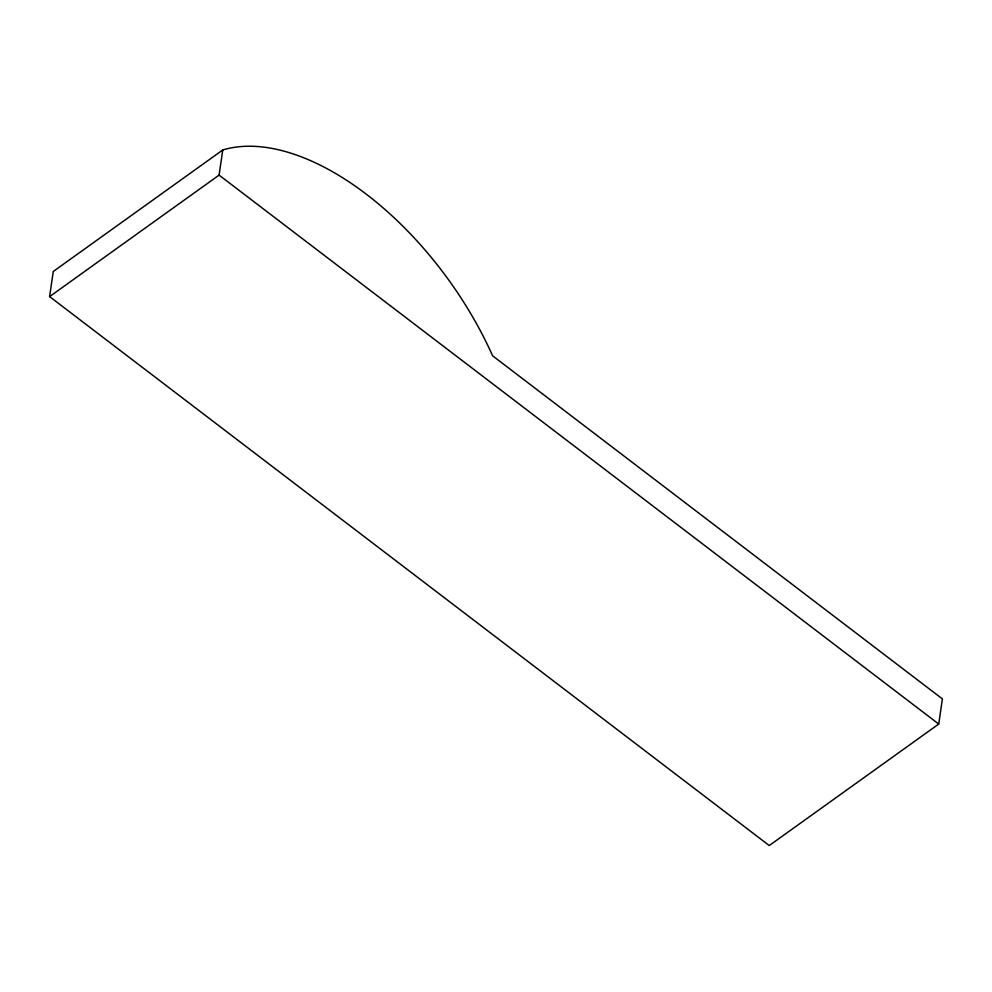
<?xml version="1.0" encoding="UTF-8"?>
<svg xmlns="http://www.w3.org/2000/svg" width="992" height="992" viewBox="0 0 992 992"><rect width="100%" height="100%" fill="white"/><g stroke="black" fill="none" stroke-linecap="round" stroke-linejoin="round"><path stroke-width="1.49" d="M49.6 296.608L53.27 271.473L222.754 149.966A243.052 132.035 54.4 0 1 492.615 355.818L942.4 698.914L938.73 724.048L769.246 845.544L49.6 296.608L219.083 175.113L222.754 149.966M219.083 175.113L938.73 724.048"/></g></svg>
